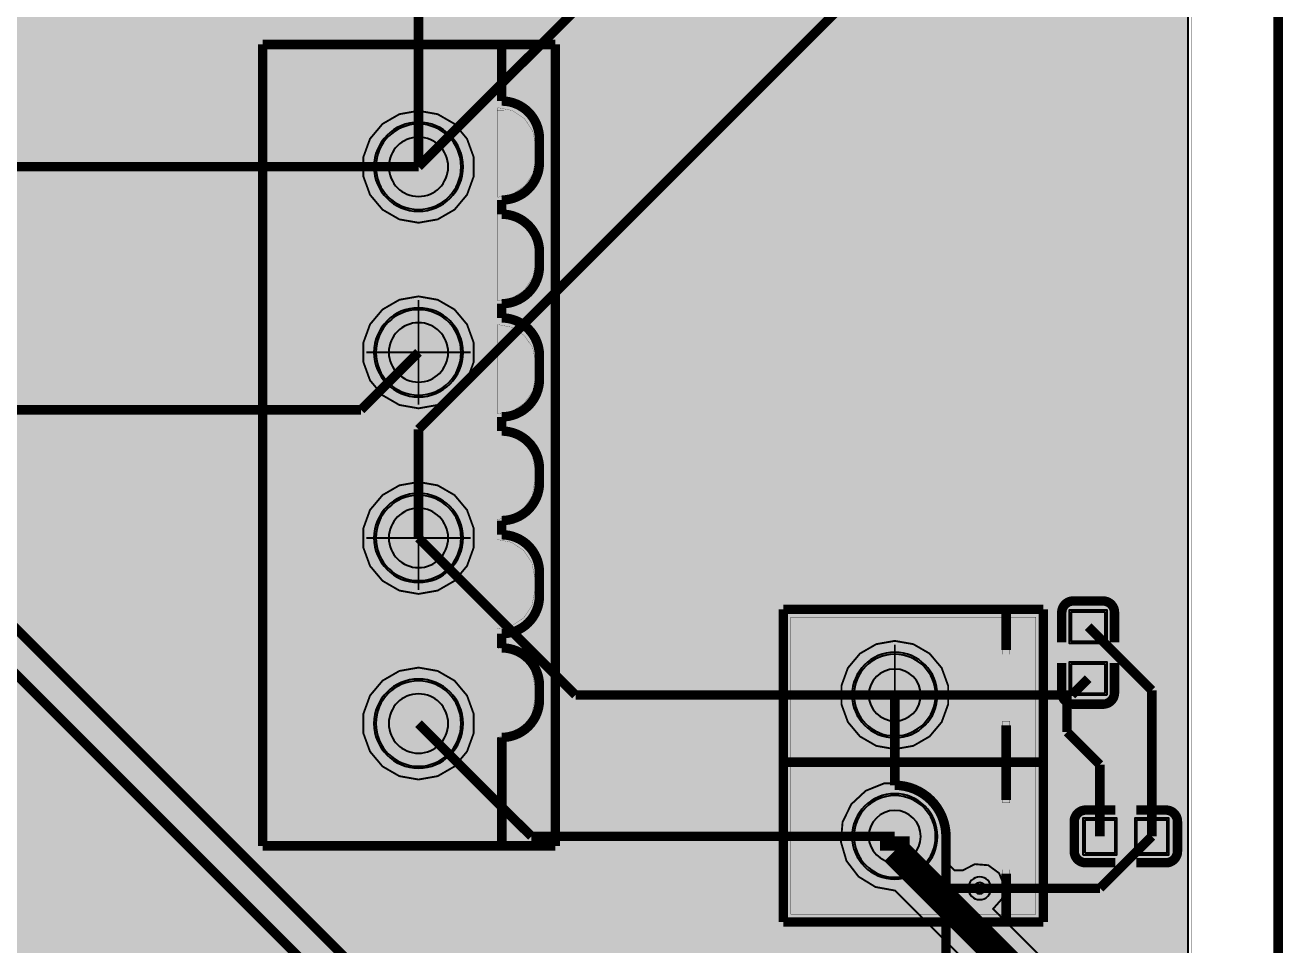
# Model space of a CAD drawing. Header units: millimetres. Extents: x -49.9 to 35.3, y -44.6 to 17.7.
# Drawn here: x 1.47 to 35.34, y -21.72 to 3.06 of the extents above; entities that cross this region are included whole.
import ezdxf

# ---------------------------------------------------------------- set-up
doc = ezdxf.new("R2010")
doc.units = ezdxf.units.MM
doc.header["$MEASUREMENT"] = 0
for name, color, linetype, true_color in [('Board-Outline-Layer', 7, 'Continuous', 0xff00ff), ('Bottom-Layer', 7, 'Continuous', 0x0000ff), ('Bottom-Paste-Mask-Layer', 7, 'Continuous', 0x800000), ('Bottom-Solder-Mask-Layer', 7, 'Continuous', 0xaa00ff), ('Document-Layer', 7, 'Continuous', 0xffffff), ('Hole-Layer', 7, 'Continuous', 0x222222), ('Multi-Layer', 7, 'Continuous', 0xc0c0c0), ('Top-Layer', 7, 'Continuous', 0xff0000), ('Top-Paste-Mask-Layer', 7, 'Continuous', 0x808080), ('Top-Silkscreen-Layer', 7, 'Continuous', 0xffcc00), ('Top-Solder-Mask-Layer', 7, 'Continuous', 0x800080)]:
    doc.layers.add(name, color=color, linetype=linetype, true_color=true_color)

msp = doc.modelspace()

# ---------------------------------------------------------------- hatches: boundary and pattern name
at = {"layer": 'Bottom-Layer'}
for points in [[(32.089, 15.519), (32.44, 15.168), (32.512, 15.138), (32.584, 15.168), (32.681, 15.265), (32.791, 15.265), (32.791, -42.376), (32.597, -42.57), (-46.948, -42.57), (-47.015, -42.503), (-47.015, 15.519)], [(12.065, -2.263), (12.581, -2.172), (13.035, -1.91), (13.371, -1.509), (13.55, -1.017), (13.55, -0.493), (13.371, -0.001), (13.035, 0.4), (12.581, 0.662), (12.065, 0.753), (11.549, 0.662), (11.096, 0.4), (10.759, -0.001), (10.58, -0.493), (10.58, -1.017), (10.759, -1.509), (11.096, -1.91), (11.549, -2.172)], [(10.915, -0.755, 1), (13.215, -0.755, 1)], [(12.065, -7.263), (12.581, -7.172), (13.035, -6.91), (13.371, -6.509), (13.55, -6.017), (13.55, -5.493), (13.371, -5.001), (13.035, -4.6), (12.581, -4.338), (12.065, -4.247), (11.549, -4.338), (11.096, -4.6), (10.759, -5.001), (10.58, -5.493), (10.58, -6.017), (10.759, -6.509), (11.096, -6.91), (11.549, -7.172)], [(10.915, -5.755, 1), (13.215, -5.755, 1)], [(12.065, -12.263), (12.581, -12.172), (13.035, -11.91), (13.371, -11.509), (13.55, -11.017), (13.55, -10.493), (13.371, -10.001), (13.035, -9.6), (12.581, -9.338), (12.065, -9.247), (11.549, -9.338), (11.096, -9.6), (10.759, -10.001), (10.58, -10.493), (10.58, -11.017), (10.759, -11.509), (11.096, -11.91), (11.549, -12.172)], [(10.915, -10.755, 1), (13.215, -10.755, 1)], [(24.892, -13.528), (24.393, -13.616), (23.955, -13.869), (23.629, -14.257), (23.456, -14.733), (23.456, -15.239), (23.629, -15.715), (23.955, -16.103), (24.393, -16.356), (24.892, -16.444), (25.391, -16.356), (25.829, -16.103), (26.155, -15.715), (26.328, -15.239), (26.328, -14.733), (26.155, -14.257), (25.829, -13.869), (25.391, -13.616)], [(23.792, -14.986, 1), (25.992, -14.986, 1)], [(12.065, -17.263), (12.581, -17.172), (13.035, -16.91), (13.371, -16.509), (13.55, -16.017), (13.55, -15.493), (13.371, -15.001), (13.035, -14.6), (12.581, -14.338), (12.065, -14.247), (11.549, -14.338), (11.096, -14.6), (10.759, -15.001), (10.58, -15.493), (10.58, -16.017), (10.759, -16.509), (11.096, -16.91), (11.549, -17.172)], [(10.915, -15.755, 1), (13.215, -15.755, 1)], [(27.785, -23.142), (28.071, -23.322), (28.406, -23.359), (28.724, -23.248), (28.963, -23.009), (29.074, -22.691), (29.037, -22.356), (28.857, -22.07), (27.538, -20.75), (27.777, -20.478), (27.837, -20.121), (27.701, -19.786), (27.409, -19.572), (27.048, -19.543), (26.726, -19.708), (26.495, -19.708), (26.209, -19.422), (26.346, -18.905), (26.288, -18.374), (26.042, -17.9), (25.642, -17.546), (25.141, -17.359), (24.607, -17.366), (24.111, -17.565), (23.72, -17.929), (23.486, -18.409), (23.441, -18.942), (23.591, -19.455), (23.916, -19.879), (24.371, -20.158), (24.897, -20.254)], [(23.792, -18.796, 1), (25.992, -18.796, 1)]]:
    msp.add_hatch(color=256, dxfattribs=at).paths.add_polyline_path(points)
at = {"layer": 'Bottom-Paste-Mask-Layer'}
for points in [[(10.915, -0.755, 1), (13.215, -0.755, 1)], [(10.915, -5.755, 1), (13.215, -5.755, 1)], [(10.915, -10.755, 1), (13.215, -10.755, 1)], [(23.792, -14.986, 1), (25.992, -14.986, 1)], [(10.915, -15.755, 1), (13.215, -15.755, 1)], [(23.792, -18.796, 1), (25.992, -18.796, 1)]]:
    msp.add_hatch(color=256, dxfattribs=at).paths.add_polyline_path(points)
at = {"layer": 'Bottom-Solder-Mask-Layer'}
for points in [[(10.865, -0.755, 1), (13.265, -0.755, 1)], [(10.865, -5.755, 1), (13.265, -5.755, 1)], [(10.865, -10.755, 1), (13.265, -10.755, 1)], [(23.741, -14.986, 1), (26.043, -14.986, 1)], [(10.865, -15.755, 1), (13.265, -15.755, 1)], [(23.741, -18.796, 1), (26.043, -18.796, 1)]]:
    msp.add_hatch(color=256, dxfattribs=at).paths.add_polyline_path(points)
at = {"layer": 'Document-Layer'}
for points in [[(14.178, 0.762), (14.178, 2.54), (14.369, 2.54), (14.369, 0.762)], [(14.178, 0.762), (14.178, 2.54), (14.369, 2.54), (14.369, 0.762)], [(15.217, -0.559), (15.14, -0.947), (14.919, -1.277), (14.59, -1.497), (14.201, -1.575), (14.201, 0.838), (14.59, 0.761), (14.919, 0.541), (15.14, 0.211), (15.217, -0.178)], [(15.217, -0.559), (15.14, -0.947), (14.919, -1.277), (14.59, -1.497), (14.201, -1.575), (14.201, 0.838), (14.59, 0.761), (14.919, 0.541), (15.14, 0.211), (15.217, -0.178)], [(15.217, -3.353), (15.14, -3.741), (14.919, -4.071), (14.59, -4.291), (14.201, -4.369), (14.201, -1.956), (14.59, -2.033), (14.919, -2.253), (15.14, -2.583), (15.217, -2.972)], [(15.217, -3.353), (15.14, -3.741), (14.919, -4.071), (14.59, -4.291), (14.201, -4.369), (14.201, -1.956), (14.59, -2.033), (14.919, -2.253), (15.14, -2.583), (15.217, -2.972)], [(15.217, -6.401), (15.14, -6.789), (14.919, -7.119), (14.59, -7.339), (14.201, -7.417), (14.201, -5.004), (14.59, -5.081), (14.919, -5.301), (15.14, -5.631), (15.217, -6.02)], [(15.217, -6.401), (15.14, -6.789), (14.919, -7.119), (14.59, -7.339), (14.201, -7.417), (14.201, -5.004), (14.59, -5.081), (14.919, -5.301), (15.14, -5.631), (15.217, -6.02)], [(15.194, -9.245), (15.117, -9.633), (14.896, -9.963), (14.567, -10.183), (14.178, -10.261), (14.178, -7.848), (14.567, -7.925), (14.896, -8.145), (15.117, -8.475), (15.194, -8.864)], [(15.194, -9.245), (15.117, -9.633), (14.896, -9.963), (14.567, -10.183), (14.178, -10.261), (14.178, -7.848), (14.567, -7.925), (14.896, -8.145), (15.117, -8.475), (15.194, -8.864)], [(15.194, -12.192), (15.117, -12.581), (14.896, -12.91), (14.567, -13.131), (14.178, -13.208), (14.178, -10.795), (14.567, -10.872), (14.896, -11.093), (15.117, -11.422), (15.194, -11.811)], [(15.194, -12.192), (15.117, -12.581), (14.896, -12.91), (14.567, -13.131), (14.178, -13.208), (14.178, -10.795), (14.567, -10.872), (14.896, -11.093), (15.117, -11.422), (15.194, -11.811)], [(21.892, -21.091), (21.892, -12.691), (26.892, -12.691), (26.892, -12.891), (22.092, -12.891), (22.092, -20.891), (26.892, -20.891), (26.892, -21.091)], [(21.892, -21.091), (21.892, -12.691), (26.892, -12.691), (26.892, -12.891), (22.092, -12.891), (22.092, -20.891), (26.892, -20.891), (26.892, -21.091)], [(26.892, -21.091), (26.892, -20.891), (28.692, -20.891), (28.692, -12.891), (26.892, -12.891), (26.892, -12.691), (28.892, -12.691), (28.892, -21.091), (28.092, -21.091)], [(26.892, -21.091), (26.892, -20.891), (28.692, -20.891), (28.692, -12.891), (26.892, -12.891), (26.892, -12.691), (28.892, -12.691), (28.892, -21.091), (28.092, -21.091)], [(27.792, -13.891), (27.792, -12.691), (27.992, -12.691), (27.992, -13.891)], [(27.792, -13.891), (27.792, -12.691), (27.992, -12.691), (27.992, -13.891)], [(15.194, -15.113), (15.117, -15.502), (14.896, -15.831), (14.567, -16.052), (14.178, -16.129), (14.178, -13.716), (14.567, -13.793), (14.896, -14.014), (15.117, -14.343), (15.194, -14.732)], [(15.194, -15.113), (15.117, -15.502), (14.896, -15.831), (14.567, -16.052), (14.178, -16.129), (14.178, -13.716), (14.567, -13.793), (14.896, -14.014), (15.117, -14.343), (15.194, -14.732)], [(27.792, -17.891), (27.792, -15.691), (27.992, -15.691), (27.992, -17.891)], [(27.792, -17.891), (27.792, -15.691), (27.992, -15.691), (27.992, -17.891)], [(14.178, -18.923), (14.178, -16.129), (14.432, -16.129), (14.432, -18.923)], [(14.178, -18.923), (14.178, -16.129), (14.432, -16.129), (14.432, -18.923)], [(26.792, -16.891), (26.792, -16.691), (28.792, -16.691), (28.792, -16.891)], [(26.792, -16.891), (26.792, -16.691), (28.792, -16.691), (28.792, -16.891)], [(27.792, -21.091), (27.792, -19.691), (27.992, -19.691), (27.992, -21.091)], [(27.792, -21.091), (27.792, -19.691), (27.992, -19.691), (27.992, -21.091)]]:
    msp.add_hatch(color=256, dxfattribs=at).paths.add_polyline_path(points)
at = {"layer": 'Hole-Layer'}
for points in [[(11.265, -0.755, 1), (12.865, -0.755, 1)], [(11.265, -5.755, 1), (12.865, -5.755, 1)], [(11.265, -10.755, 1), (12.865, -10.755, 1)], [(24.192, -14.986, 1), (25.592, -14.986, 1)], [(11.265, -15.755, 1), (12.865, -15.755, 1)], [(24.192, -18.796, 1), (25.592, -18.796, 1)]]:
    msp.add_hatch(color=256, dxfattribs=at).paths.add_polyline_path(points)
at = {"layer": 'Multi-Layer'}
for points in [[(10.915, -0.755, 1), (13.215, -0.755, 1)], [(10.915, -0.755, 1), (13.215, -0.755, 1)], [(10.915, -0.755, 1), (13.215, -0.755, 1)], [(10.915, -5.755, 1), (13.215, -5.755, 1)], [(10.915, -5.755, 1), (13.215, -5.755, 1)], [(10.915, -5.755, 1), (13.215, -5.755, 1)], [(10.915, -10.755, 1), (13.215, -10.755, 1)], [(10.915, -10.755, 1), (13.215, -10.755, 1)], [(10.915, -10.755, 1), (13.215, -10.755, 1)], [(23.792, -14.986, 1), (25.992, -14.986, 1)], [(23.792, -14.986, 1), (25.992, -14.986, 1)], [(23.792, -14.986, 1), (25.992, -14.986, 1)], [(10.915, -15.755, 1), (13.215, -15.755, 1)], [(10.915, -15.755, 1), (13.215, -15.755, 1)], [(10.915, -15.755, 1), (13.215, -15.755, 1)], [(23.792, -18.796, 1), (25.992, -18.796, 1)], [(23.792, -18.796, 1), (25.992, -18.796, 1)], [(23.792, -18.796, 1), (25.992, -18.796, 1)]]:
    msp.add_hatch(color=256, dxfattribs=at).paths.add_polyline_path(points)
at = {"layer": 'Top-Layer'}
for points in [[(10.915, -0.755, 1), (13.215, -0.755, 1)], [(10.915, -5.755, 1), (13.215, -5.755, 1)], [(10.915, -10.755, 1), (13.215, -10.755, 1)], [(30.549, -13.543), (29.649, -13.543), (29.649, -12.743), (30.549, -12.743)], [(23.792, -14.986, 1), (25.992, -14.986, 1)], [(30.549, -14.943), (29.649, -14.943), (29.649, -14.143), (30.549, -14.143)], [(10.915, -15.755, 1), (13.215, -15.755, 1)], [(23.792, -18.796, 1), (25.992, -18.796, 1)], [(30.015, -19.246), (30.015, -18.346), (30.815, -18.346), (30.815, -19.246)], [(31.415, -19.246), (31.415, -18.346), (32.215, -18.346), (32.215, -19.246)]]:
    msp.add_hatch(color=256, dxfattribs=at).paths.add_polyline_path(points)
at = {"layer": 'Top-Paste-Mask-Layer'}
for points in [[(10.915, -0.755, 1), (13.215, -0.755, 1)], [(10.915, -5.755, 1), (13.215, -5.755, 1)], [(10.915, -10.755, 1), (13.215, -10.755, 1)], [(30.549, -13.543), (29.649, -13.543), (29.649, -12.743), (30.549, -12.743)], [(23.792, -14.986, 1), (25.992, -14.986, 1)], [(30.549, -14.943), (29.649, -14.943), (29.649, -14.143), (30.549, -14.143)], [(10.915, -15.755, 1), (13.215, -15.755, 1)], [(23.792, -18.796, 1), (25.992, -18.796, 1)], [(30.015, -19.246), (30.015, -18.346), (30.815, -18.346), (30.815, -19.246)], [(31.415, -19.246), (31.415, -18.346), (32.215, -18.346), (32.215, -19.246)]]:
    msp.add_hatch(color=256, dxfattribs=at).paths.add_polyline_path(points)
at = {"layer": 'Top-Solder-Mask-Layer'}
for points in [[(10.865, -0.755, 1), (13.265, -0.755, 1)], [(10.865, -5.755, 1), (13.265, -5.755, 1)], [(10.865, -10.755, 1), (13.265, -10.755, 1)], [(30.6, -13.594), (29.598, -13.594), (29.598, -12.692), (30.6, -12.692)], [(23.741, -14.986, 1), (26.043, -14.986, 1)], [(30.6, -14.994), (29.598, -14.994), (29.598, -14.092), (30.6, -14.092)], [(10.865, -15.755, 1), (13.265, -15.755, 1)], [(23.741, -18.796, 1), (26.043, -18.796, 1)], [(29.964, -19.297), (29.964, -18.295), (30.866, -18.295), (30.866, -19.297)], [(31.364, -19.297), (31.364, -18.295), (32.266, -18.295), (32.266, -19.297)]]:
    msp.add_hatch(color=256, dxfattribs=at).paths.add_polyline_path(points)

# ---------------------------------------------------------------- linework, layer by layer
at = {"layer": 'Board-Outline-Layer', "const_width": 0.254}
msp.add_lwpolyline([(-49.784, -44.474), (-49.784, 17.526), (35.216, 17.526), (35.216, -44.474)], close=True, dxfattribs=at)
at = {"layer": 'Bottom-Layer'}
for points, const_width in [([(32.893, 15.367), (32.893, -42.418), (32.639, -42.672), (-46.99, -42.672), (-47.117, -42.545), (-47.117, 15.621), (32.131, 15.621), (32.512, 15.24), (32.639, 15.367)], 0.00508), ([(32.089, 15.519), (32.44, 15.168), (32.512, 15.138), (32.584, 15.168), (32.681, 15.265), (32.791, 15.265), (32.791, -42.376), (32.597, -42.57), (-46.948, -42.57), (-47.015, -42.503), (-47.015, 15.519)], 0.0508), ([(12.065, -2.263), (12.581, -2.172), (13.035, -1.91), (13.371, -1.509), (13.55, -1.017), (13.55, -0.493), (13.371, -0.001), (13.035, 0.4), (12.581, 0.662), (12.065, 0.753), (11.549, 0.662), (11.096, 0.4), (10.759, -0.001), (10.58, -0.493), (10.58, -1.017), (10.759, -1.509), (11.096, -1.91), (11.549, -2.172)], 0.0508), ([(12.065, -7.263), (12.581, -7.172), (13.035, -6.91), (13.371, -6.509), (13.55, -6.017), (13.55, -5.493), (13.371, -5.001), (13.035, -4.6), (12.581, -4.338), (12.065, -4.247), (11.549, -4.338), (11.096, -4.6), (10.759, -5.001), (10.58, -5.493), (10.58, -6.017), (10.759, -6.509), (11.096, -6.91), (11.549, -7.172)], 0.0508), ([(12.065, -12.263), (12.581, -12.172), (13.035, -11.91), (13.371, -11.509), (13.55, -11.017), (13.55, -10.493), (13.371, -10.001), (13.035, -9.6), (12.581, -9.338), (12.065, -9.247), (11.549, -9.338), (11.096, -9.6), (10.759, -10.001), (10.58, -10.493), (10.58, -11.017), (10.759, -11.509), (11.096, -11.91), (11.549, -12.172)], 0.0508), ([(24.892, -13.528), (24.393, -13.616), (23.955, -13.869), (23.629, -14.257), (23.456, -14.733), (23.456, -15.239), (23.629, -15.715), (23.955, -16.103), (24.393, -16.356), (24.892, -16.444), (25.391, -16.356), (25.829, -16.103), (26.155, -15.715), (26.328, -15.239), (26.328, -14.733), (26.155, -14.257), (25.829, -13.869), (25.391, -13.616)], 0.0508), ([(12.065, -17.263), (12.581, -17.172), (13.035, -16.91), (13.371, -16.509), (13.55, -16.017), (13.55, -15.493), (13.371, -15.001), (13.035, -14.6), (12.581, -14.338), (12.065, -14.247), (11.549, -14.338), (11.096, -14.6), (10.759, -15.001), (10.58, -15.493), (10.58, -16.017), (10.759, -16.509), (11.096, -16.91), (11.549, -17.172)], 0.0508)]:
    msp.add_lwpolyline(points, close=True, dxfattribs=dict(at, const_width=const_width))
for points in [[(10.915, -0.755, 1), (13.215, -0.755), (13.215, -0.755, 1), (10.915, -0.755)], [(10.915, -5.755, 1), (13.215, -5.755), (13.215, -5.755, 1), (10.915, -5.755)], [(10.915, -10.755, 1), (13.215, -10.755), (13.215, -10.755, 1), (10.915, -10.755)], [(10.915, -15.755, 1), (13.215, -15.755), (13.215, -15.755, 1), (10.915, -15.755)]]:
    msp.add_lwpolyline(points, format="xyb", dxfattribs=at)
for points, const_width in [([(12.065, -5.755), (12.065, -4.348)], 0.0508), ([(12.065, -5.755), (10.659, -5.755)], 0.0508), ([(12.065, -5.755), (12.065, -7.161)], 0.0508), ([(12.065, -5.755), (13.472, -5.755)], 0.0508), ([(12.065, -10.755), (12.065, -9.348)], 0.0508), ([(12.065, -10.755), (10.659, -10.755)], 0.0508), ([(12.065, -10.755), (12.065, -12.161)], 0.0508), ([(12.065, -10.755), (13.472, -10.755)], 0.0508), ([(24.892, -14.986), (24.892, -13.63)], 0.0508), ([(24.892, -14.986), (23.535, -14.986)], 0.0508), ([(24.892, -14.986), (24.892, -16.343)], 0.0508), ([(24.892, -14.986), (26.249, -14.986)], 0.0508), ([(28.857, -22.07), (27.538, -20.75), (27.777, -20.478), (27.837, -20.121), (27.701, -19.786), (27.409, -19.572), (27.048, -19.543), (26.726, -19.708), (26.495, -19.708), (26.209, -19.422), (26.346, -18.905), (26.288, -18.374), (26.042, -17.9), (25.642, -17.546), (25.141, -17.359), (24.607, -17.366), (24.111, -17.565), (23.72, -17.929), (23.486, -18.409), (23.441, -18.942), (23.591, -19.455), (23.916, -19.879), (24.371, -20.158), (24.897, -20.254), (27.785, -23.142)], 0.0508), ([(24.892, -19.177), (24.892, -18.796)], 0.8), ([(28.321, -22.606), (24.892, -19.177)], 0.8), ([(27.178, -20.193), (26.289, -20.193)], 0.254)]:
    msp.add_lwpolyline(points, dxfattribs=dict(at, const_width=const_width))
for points in [[(23.792, -14.986, 1), (25.992, -14.986, 1)], [(23.792, -18.796, 1), (25.992, -18.796, 1)]]:
    msp.add_lwpolyline(points, format="xyb", close=True, dxfattribs=at)
at = {"layer": 'Bottom-Paste-Mask-Layer'}
for points in [[(10.915, -0.755, 1), (13.215, -0.755), (13.215, -0.755, 1), (10.915, -0.755)], [(10.915, -5.755, 1), (13.215, -5.755), (13.215, -5.755, 1), (10.915, -5.755)], [(10.915, -10.755, 1), (13.215, -10.755), (13.215, -10.755, 1), (10.915, -10.755)], [(10.915, -15.755, 1), (13.215, -15.755), (13.215, -15.755, 1), (10.915, -15.755)]]:
    msp.add_lwpolyline(points, format="xyb", dxfattribs=at)
for points in [[(23.792, -14.986, 1), (25.992, -14.986, 1)], [(23.792, -18.796, 1), (25.992, -18.796, 1)]]:
    msp.add_lwpolyline(points, format="xyb", close=True, dxfattribs=at)
at = {"layer": 'Bottom-Solder-Mask-Layer'}
for points in [[(10.865, -0.755, 1), (13.265, -0.755), (13.265, -0.755, 1), (10.865, -0.755)], [(10.865, -5.755, 1), (13.265, -5.755), (13.265, -5.755, 1), (10.865, -5.755)], [(10.865, -10.755, 1), (13.265, -10.755), (13.265, -10.755, 1), (10.865, -10.755)], [(23.741, -14.986, 1), (26.043, -14.986), (26.043, -14.986, 1), (23.741, -14.986)], [(10.865, -15.755, 1), (13.265, -15.755), (13.265, -15.755, 1), (10.865, -15.755)], [(23.741, -18.796, 1), (26.043, -18.796), (26.043, -18.796, 1), (23.741, -18.796)]]:
    msp.add_lwpolyline(points, format="xyb", dxfattribs=at)
at = {"layer": 'Document-Layer', "const_width": 0.00508}
for points in [[(14.178, 0.762), (14.178, 2.54), (14.369, 2.54), (14.369, 0.762)], [(14.178, 0.762), (14.178, 2.54), (14.369, 2.54), (14.369, 0.762)], [(15.217, -0.559), (15.14, -0.947), (14.919, -1.277), (14.59, -1.497), (14.201, -1.575), (14.201, 0.838), (14.59, 0.761), (14.919, 0.541), (15.14, 0.211), (15.217, -0.178)], [(15.217, -0.559), (15.14, -0.947), (14.919, -1.277), (14.59, -1.497), (14.201, -1.575), (14.201, 0.838), (14.59, 0.761), (14.919, 0.541), (15.14, 0.211), (15.217, -0.178)], [(15.217, -3.353), (15.14, -3.741), (14.919, -4.071), (14.59, -4.291), (14.201, -4.369), (14.201, -1.956), (14.59, -2.033), (14.919, -2.253), (15.14, -2.583), (15.217, -2.972)], [(15.217, -3.353), (15.14, -3.741), (14.919, -4.071), (14.59, -4.291), (14.201, -4.369), (14.201, -1.956), (14.59, -2.033), (14.919, -2.253), (15.14, -2.583), (15.217, -2.972)], [(15.217, -6.401), (15.14, -6.789), (14.919, -7.119), (14.59, -7.339), (14.201, -7.417), (14.201, -5.004), (14.59, -5.081), (14.919, -5.301), (15.14, -5.631), (15.217, -6.02)], [(15.217, -6.401), (15.14, -6.789), (14.919, -7.119), (14.59, -7.339), (14.201, -7.417), (14.201, -5.004), (14.59, -5.081), (14.919, -5.301), (15.14, -5.631), (15.217, -6.02)], [(15.194, -9.245), (15.117, -9.633), (14.896, -9.963), (14.567, -10.183), (14.178, -10.261), (14.178, -7.848), (14.567, -7.925), (14.896, -8.145), (15.117, -8.475), (15.194, -8.864)], [(15.194, -9.245), (15.117, -9.633), (14.896, -9.963), (14.567, -10.183), (14.178, -10.261), (14.178, -7.848), (14.567, -7.925), (14.896, -8.145), (15.117, -8.475), (15.194, -8.864)], [(15.194, -12.192), (15.117, -12.581), (14.896, -12.91), (14.567, -13.131), (14.178, -13.208), (14.178, -10.795), (14.567, -10.872), (14.896, -11.093), (15.117, -11.422), (15.194, -11.811)], [(15.194, -12.192), (15.117, -12.581), (14.896, -12.91), (14.567, -13.131), (14.178, -13.208), (14.178, -10.795), (14.567, -10.872), (14.896, -11.093), (15.117, -11.422), (15.194, -11.811)], [(21.892, -21.091), (21.892, -12.691), (26.892, -12.691), (26.892, -12.891), (22.092, -12.891), (22.092, -20.891), (26.892, -20.891), (26.892, -21.091)], [(21.892, -21.091), (21.892, -12.691), (26.892, -12.691), (26.892, -12.891), (22.092, -12.891), (22.092, -20.891), (26.892, -20.891), (26.892, -21.091)], [(26.892, -21.091), (26.892, -20.891), (28.692, -20.891), (28.692, -12.891), (26.892, -12.891), (26.892, -12.691), (28.892, -12.691), (28.892, -21.091), (28.092, -21.091)], [(26.892, -21.091), (26.892, -20.891), (28.692, -20.891), (28.692, -12.891), (26.892, -12.891), (26.892, -12.691), (28.892, -12.691), (28.892, -21.091), (28.092, -21.091)], [(27.792, -13.891), (27.792, -12.691), (27.992, -12.691), (27.992, -13.891)], [(27.792, -13.891), (27.792, -12.691), (27.992, -12.691), (27.992, -13.891)], [(15.194, -15.113), (15.117, -15.502), (14.896, -15.831), (14.567, -16.052), (14.178, -16.129), (14.178, -13.716), (14.567, -13.793), (14.896, -14.014), (15.117, -14.343), (15.194, -14.732)], [(15.194, -15.113), (15.117, -15.502), (14.896, -15.831), (14.567, -16.052), (14.178, -16.129), (14.178, -13.716), (14.567, -13.793), (14.896, -14.014), (15.117, -14.343), (15.194, -14.732)], [(27.792, -17.891), (27.792, -15.691), (27.992, -15.691), (27.992, -17.891)], [(27.792, -17.891), (27.792, -15.691), (27.992, -15.691), (27.992, -17.891)], [(14.178, -18.923), (14.178, -16.129), (14.432, -16.129), (14.432, -18.923)], [(14.178, -18.923), (14.178, -16.129), (14.432, -16.129), (14.432, -18.923)], [(26.792, -16.891), (26.792, -16.691), (28.792, -16.691), (28.792, -16.891)], [(26.792, -16.891), (26.792, -16.691), (28.792, -16.691), (28.792, -16.891)], [(27.792, -21.091), (27.792, -19.691), (27.992, -19.691), (27.992, -21.091)], [(27.792, -21.091), (27.792, -19.691), (27.992, -19.691), (27.992, -21.091)]]:
    msp.add_lwpolyline(points, close=True, dxfattribs=at)
at = {"layer": 'Hole-Layer'}
for points in [[(11.265, -0.755, 1), (12.865, -0.755), (12.865, -0.755, 1), (11.265, -0.755)], [(11.265, -5.755, 1), (12.865, -5.755), (12.865, -5.755, 1), (11.265, -5.755)], [(11.265, -10.755, 1), (12.865, -10.755), (12.865, -10.755, 1), (11.265, -10.755)], [(24.192, -14.986, 1), (25.592, -14.986), (25.592, -14.986, 1), (24.192, -14.986)], [(11.265, -15.755, 1), (12.865, -15.755), (12.865, -15.755, 1), (11.265, -15.755)], [(24.192, -18.796, 1), (25.592, -18.796), (25.592, -18.796, 1), (24.192, -18.796)]]:
    msp.add_lwpolyline(points, format="xyb", dxfattribs=at)
msp.add_lwpolyline([(27.026, -20.193, 1), (27.331, -20.193, 1)], format="xyb", close=True, dxfattribs=at)
at = {"layer": 'Multi-Layer'}
for points in [[(10.915, -0.755, 1), (13.215, -0.755), (13.215, -0.755, 1), (10.915, -0.755)], [(10.915, -0.755, 1), (13.215, -0.755), (13.215, -0.755, 1), (10.915, -0.755)], [(10.915, -0.755, 1), (13.215, -0.755), (13.215, -0.755, 1), (10.915, -0.755)], [(10.915, -5.755, 1), (13.215, -5.755), (13.215, -5.755, 1), (10.915, -5.755)], [(10.915, -5.755, 1), (13.215, -5.755), (13.215, -5.755, 1), (10.915, -5.755)], [(10.915, -5.755, 1), (13.215, -5.755), (13.215, -5.755, 1), (10.915, -5.755)], [(10.915, -10.755, 1), (13.215, -10.755), (13.215, -10.755, 1), (10.915, -10.755)], [(10.915, -10.755, 1), (13.215, -10.755), (13.215, -10.755, 1), (10.915, -10.755)], [(10.915, -10.755, 1), (13.215, -10.755), (13.215, -10.755, 1), (10.915, -10.755)], [(10.915, -15.755, 1), (13.215, -15.755), (13.215, -15.755, 1), (10.915, -15.755)], [(10.915, -15.755, 1), (13.215, -15.755), (13.215, -15.755, 1), (10.915, -15.755)], [(10.915, -15.755, 1), (13.215, -15.755), (13.215, -15.755, 1), (10.915, -15.755)], [(26.873, -20.193, 1), (27.483, -20.193), (27.483, -20.193, 1), (26.873, -20.193)]]:
    msp.add_lwpolyline(points, format="xyb", dxfattribs=at)
for points in [[(23.792, -14.986, 1), (25.992, -14.986, 1)], [(23.792, -14.986, 1), (25.992, -14.986, 1)], [(23.792, -14.986, 1), (25.992, -14.986, 1)], [(23.792, -18.796, 1), (25.992, -18.796, 1)], [(23.792, -18.796, 1), (25.992, -18.796, 1)], [(23.792, -18.796, 1), (25.992, -18.796, 1)]]:
    msp.add_lwpolyline(points, format="xyb", close=True, dxfattribs=at)
at = {"layer": 'Top-Layer', "const_width": 0.254}
for points in [[(32.043, 12.152), (12.065, -7.825)], [(12.065, 8.85), (12.065, -0.755)], [(20.11, 7.29), (12.065, -0.755)], [(1.213, -0.755), (12.065, -0.755)], [(10.517, -7.303), (12.065, -5.755)], [(-4.509, -7.303), (10.517, -7.303)], [(14.788, -26.757), (-4.083, -7.887)], [(12.065, -7.825), (12.065, -10.755)], [(16.296, -14.986), (12.065, -10.755)], [(-2.191, -11.009), (14.106, -27.305)], [(31.815, -14.859), (30.099, -13.143)], [(29.656, -14.986), (30.099, -14.543)], [(24.892, -14.986), (16.296, -14.986)], [(24.892, -14.986), (29.533, -14.986)], [(24.892, -17.417), (24.892, -14.986)], [(29.533, -14.986), (29.656, -14.986)], [(29.533, -14.986), (29.533, -15.982)], [(31.815, -18.796), (31.815, -14.859)], [(15.106, -18.796), (12.065, -15.755)], [(29.533, -15.982), (30.415, -16.863)], [(30.415, -16.863), (30.415, -18.796)], [(24.892, -18.796), (15.106, -18.796)], [(26.271, -23.59), (26.271, -18.796)], [(31.815, -18.796), (30.418, -20.193)], [(30.418, -20.193), (27.178, -20.193)]]:
    msp.add_lwpolyline(points, dxfattribs=at)
at = {"layer": 'Top-Layer'}
for points in [[(10.915, -0.755, 1), (13.215, -0.755), (13.215, -0.755, 1), (10.915, -0.755)], [(10.915, -5.755, 1), (13.215, -5.755), (13.215, -5.755, 1), (10.915, -5.755)], [(10.915, -10.755, 1), (13.215, -10.755), (13.215, -10.755, 1), (10.915, -10.755)], [(10.915, -15.755, 1), (13.215, -15.755), (13.215, -15.755, 1), (10.915, -15.755)]]:
    msp.add_lwpolyline(points, format="xyb", dxfattribs=at)
for points in [[(30.549, -13.543), (29.649, -13.543), (29.649, -12.743), (30.549, -12.743)], [(30.549, -14.943), (29.649, -14.943), (29.649, -14.143), (30.549, -14.143)], [(30.015, -19.246), (30.015, -18.346), (30.815, -18.346), (30.815, -19.246)], [(31.415, -19.246), (31.415, -18.346), (32.215, -18.346), (32.215, -19.246)]]:
    msp.add_lwpolyline(points, close=True, dxfattribs=at)
for points in [[(23.792, -14.986, 1), (25.992, -14.986, 1)], [(23.792, -18.796, 1), (25.992, -18.796, 1)]]:
    msp.add_lwpolyline(points, format="xyb", close=True, dxfattribs=at)
at = {"layer": 'Top-Layer', "const_width": 0.254}
msp.add_lwpolyline([(26.271, -18.796, 0.414), (24.892, -17.417)], format="xyb", dxfattribs=at)
at = {"layer": 'Top-Paste-Mask-Layer'}
for points in [[(10.915, -0.755, 1), (13.215, -0.755), (13.215, -0.755, 1), (10.915, -0.755)], [(10.915, -5.755, 1), (13.215, -5.755), (13.215, -5.755, 1), (10.915, -5.755)], [(10.915, -10.755, 1), (13.215, -10.755), (13.215, -10.755, 1), (10.915, -10.755)], [(10.915, -15.755, 1), (13.215, -15.755), (13.215, -15.755, 1), (10.915, -15.755)]]:
    msp.add_lwpolyline(points, format="xyb", dxfattribs=at)
for points in [[(30.549, -13.543), (29.649, -13.543), (29.649, -12.743), (30.549, -12.743)], [(30.549, -14.943), (29.649, -14.943), (29.649, -14.143), (30.549, -14.143)], [(30.015, -19.246), (30.015, -18.346), (30.815, -18.346), (30.815, -19.246)], [(31.415, -19.246), (31.415, -18.346), (32.215, -18.346), (32.215, -19.246)]]:
    msp.add_lwpolyline(points, close=True, dxfattribs=at)
for points in [[(23.792, -14.986, 1), (25.992, -14.986, 1)], [(23.792, -18.796, 1), (25.992, -18.796, 1)]]:
    msp.add_lwpolyline(points, format="xyb", close=True, dxfattribs=at)
at = {"layer": 'Top-Silkscreen-Layer', "const_width": 0.254}
for points in [[(7.865, -19.05), (7.865, 2.54)], [(7.865, 2.54), (14.482, 2.54)], [(7.865, -19.05), (7.865, 2.54)], [(7.865, 2.54), (14.482, 2.54)], [(14.305, 1.397), (14.305, 2.536)], [(14.305, 1.397), (14.305, 2.536)], [(15.748, 2.54), (14.482, 2.54)], [(15.748, 2.54), (14.482, 2.54)], [(15.748, -19.05), (15.748, 2.54)], [(15.748, -19.05), (15.748, 2.54)], [(14.305, 1.016), (14.305, 1.397)], [(14.305, 1.016), (14.305, 1.397)], [(15.321, -0.635), (15.321, 0)], [(15.321, -0.635), (15.321, 0)], [(14.305, -2.032), (14.305, -1.651)], [(14.305, -2.032), (14.305, -1.651)], [(15.321, -3.175), (15.321, -3.048)], [(15.321, -3.175), (15.321, -3.048)], [(15.321, -3.429), (15.321, -3.175)], [(15.321, -3.429), (15.321, -3.175)], [(14.305, -4.826), (14.305, -4.445)], [(14.305, -4.826), (14.305, -4.445)], [(15.321, -6.477), (15.321, -5.842)], [(15.321, -6.477), (15.321, -5.842)], [(14.305, -7.874), (14.305, -7.493)], [(14.305, -7.874), (14.305, -7.493)], [(15.321, -9.017), (15.321, -8.89)], [(15.321, -9.017), (15.321, -8.89)], [(15.321, -9.271), (15.321, -9.017)], [(15.321, -9.271), (15.321, -9.017)], [(14.305, -10.668), (14.305, -10.287)], [(14.305, -10.668), (14.305, -10.287)], [(15.321, -12.319), (15.321, -11.684)], [(15.321, -12.319), (15.321, -11.684)], [(29.699, -12.453), (30.499, -12.453)], [(29.699, -12.453), (30.499, -12.453)], [(28.892, -12.681), (21.892, -12.681)], [(21.892, -12.681), (21.892, -21.101)], [(28.892, -12.681), (21.892, -12.681)], [(21.892, -12.681), (21.892, -21.101)], [(27.892, -12.681), (27.892, -13.776)], [(27.892, -12.681), (27.892, -13.776)], [(28.892, -12.681), (28.892, -21.101)], [(28.892, -12.681), (28.892, -21.101)], [(29.389, -13.563), (29.389, -12.763)], [(29.389, -13.563), (29.389, -12.763)], [(30.809, -13.563), (30.809, -12.763)], [(30.809, -13.563), (30.809, -12.763)], [(14.305, -13.716), (14.305, -13.335)], [(14.305, -13.716), (14.305, -13.335)], [(29.389, -14.123), (29.389, -14.923)], [(29.389, -14.123), (29.389, -14.923)], [(30.809, -14.123), (30.809, -14.923)], [(30.809, -14.123), (30.809, -14.923)], [(15.321, -14.859), (15.321, -14.732)], [(15.321, -14.859), (15.321, -14.732)], [(15.321, -15.113), (15.321, -14.859)], [(15.321, -15.113), (15.321, -14.859)], [(30.499, -15.233), (29.699, -15.233)], [(30.499, -15.233), (29.699, -15.233)], [(27.892, -15.806), (27.892, -17.816)], [(27.892, -15.806), (27.892, -17.816)], [(14.305, -19.046), (14.305, -16.129)], [(14.305, -19.046), (14.305, -16.129)], [(28.892, -16.796), (21.892, -16.796)], [(28.892, -16.796), (21.892, -16.796)], [(29.725, -19.196), (29.725, -18.396)], [(29.725, -19.196), (29.725, -18.396)], [(30.835, -18.086), (30.035, -18.086)], [(30.835, -18.086), (30.035, -18.086)], [(31.395, -18.086), (32.195, -18.086)], [(31.395, -18.086), (32.195, -18.086)], [(32.505, -18.396), (32.505, -19.196)], [(32.505, -18.396), (32.505, -19.196)], [(14.482, -19.05), (7.865, -19.05)], [(14.482, -19.05), (7.865, -19.05)], [(14.482, -19.05), (15.748, -19.05)], [(14.482, -19.05), (15.748, -19.05)], [(30.835, -19.506), (30.035, -19.506)], [(30.835, -19.506), (30.035, -19.506)], [(31.395, -19.506), (32.195, -19.506)], [(31.395, -19.506), (32.195, -19.506)], [(27.892, -19.796), (27.892, -21.101)], [(27.892, -19.796), (27.892, -21.101)], [(28.892, -21.101), (21.892, -21.101)], [(28.892, -21.101), (21.892, -21.101)]]:
    msp.add_lwpolyline(points, dxfattribs=at)
for points in [[(14.305, 2.536, 0.414), (14.301, 2.54)], [(14.305, 2.536, 0.414), (14.301, 2.54)], [(15.321, 0, 0.414), (14.305, 1.016)], [(15.321, 0, 0.414), (14.305, 1.016)], [(14.305, -1.651, 0.414), (15.321, -0.635)], [(14.305, -1.651, 0.414), (15.321, -0.635)], [(15.321, -3.048, 0.414), (14.305, -2.032)], [(15.321, -3.048, 0.414), (14.305, -2.032)], [(14.305, -4.445, 0.414), (15.321, -3.429)], [(14.305, -4.445, 0.414), (15.321, -3.429)], [(15.321, -5.842, 0.414), (14.305, -4.826)], [(15.321, -5.842, 0.414), (14.305, -4.826)], [(14.305, -7.493, 0.414), (15.321, -6.477)], [(14.305, -7.493, 0.414), (15.321, -6.477)], [(15.321, -8.89, 0.414), (14.305, -7.874)], [(15.321, -8.89, 0.414), (14.305, -7.874)], [(14.305, -10.287, 0.414), (15.321, -9.271)], [(14.305, -10.287, 0.414), (15.321, -9.271)], [(15.321, -11.684, 0.414), (14.305, -10.668)], [(15.321, -11.684, 0.414), (14.305, -10.668)], [(14.305, -13.335, 0.414), (15.321, -12.319)], [(14.305, -13.335, 0.414), (15.321, -12.319)], [(29.389, -12.763, -0.414), (29.699, -12.453)], [(29.389, -12.763, -0.414), (29.699, -12.453)], [(30.499, -12.453, -0.414), (30.809, -12.763)], [(30.499, -12.453, -0.414), (30.809, -12.763)], [(15.321, -14.732, 0.414), (14.305, -13.716)], [(15.321, -14.732, 0.414), (14.305, -13.716)], [(29.699, -15.233, -0.414), (29.389, -14.923)], [(29.699, -15.233, -0.414), (29.389, -14.923)], [(30.809, -14.923, -0.414), (30.499, -15.233)], [(30.809, -14.923, -0.414), (30.499, -15.233)], [(14.305, -16.129, 0.414), (15.321, -15.113)], [(14.305, -16.129, 0.414), (15.321, -15.113)], [(29.725, -18.396, -0.414), (30.035, -18.086)], [(29.725, -18.396, -0.414), (30.035, -18.086)], [(32.195, -18.086, -0.414), (32.505, -18.396)], [(32.195, -18.086, -0.414), (32.505, -18.396)], [(14.309, -19.05, -0.414), (14.305, -19.046)], [(14.309, -19.05, -0.414), (14.305, -19.046)], [(30.035, -19.506, -0.414), (29.725, -19.196)], [(30.035, -19.506, -0.414), (29.725, -19.196)], [(32.505, -19.196, -0.414), (32.195, -19.506)], [(32.505, -19.196, -0.414), (32.195, -19.506)]]:
    msp.add_lwpolyline(points, format="xyb", dxfattribs=at)
at = {"layer": 'Top-Solder-Mask-Layer'}
for points in [[(10.865, -0.755, 1), (13.265, -0.755), (13.265, -0.755, 1), (10.865, -0.755)], [(10.865, -5.755, 1), (13.265, -5.755), (13.265, -5.755, 1), (10.865, -5.755)], [(10.865, -10.755, 1), (13.265, -10.755), (13.265, -10.755, 1), (10.865, -10.755)], [(23.741, -14.986, 1), (26.043, -14.986), (26.043, -14.986, 1), (23.741, -14.986)], [(10.865, -15.755, 1), (13.265, -15.755), (13.265, -15.755, 1), (10.865, -15.755)], [(23.741, -18.796, 1), (26.043, -18.796), (26.043, -18.796, 1), (23.741, -18.796)]]:
    msp.add_lwpolyline(points, format="xyb", dxfattribs=at)
for points in [[(30.6, -13.594), (29.598, -13.594), (29.598, -12.692), (30.6, -12.692)], [(30.6, -14.994), (29.598, -14.994), (29.598, -14.092), (30.6, -14.092)], [(29.964, -19.297), (29.964, -18.295), (30.866, -18.295), (30.866, -19.297)], [(31.364, -19.297), (31.364, -18.295), (32.266, -18.295), (32.266, -19.297)]]:
    msp.add_lwpolyline(points, close=True, dxfattribs=at)

doc.saveas('drawing.dxf')
